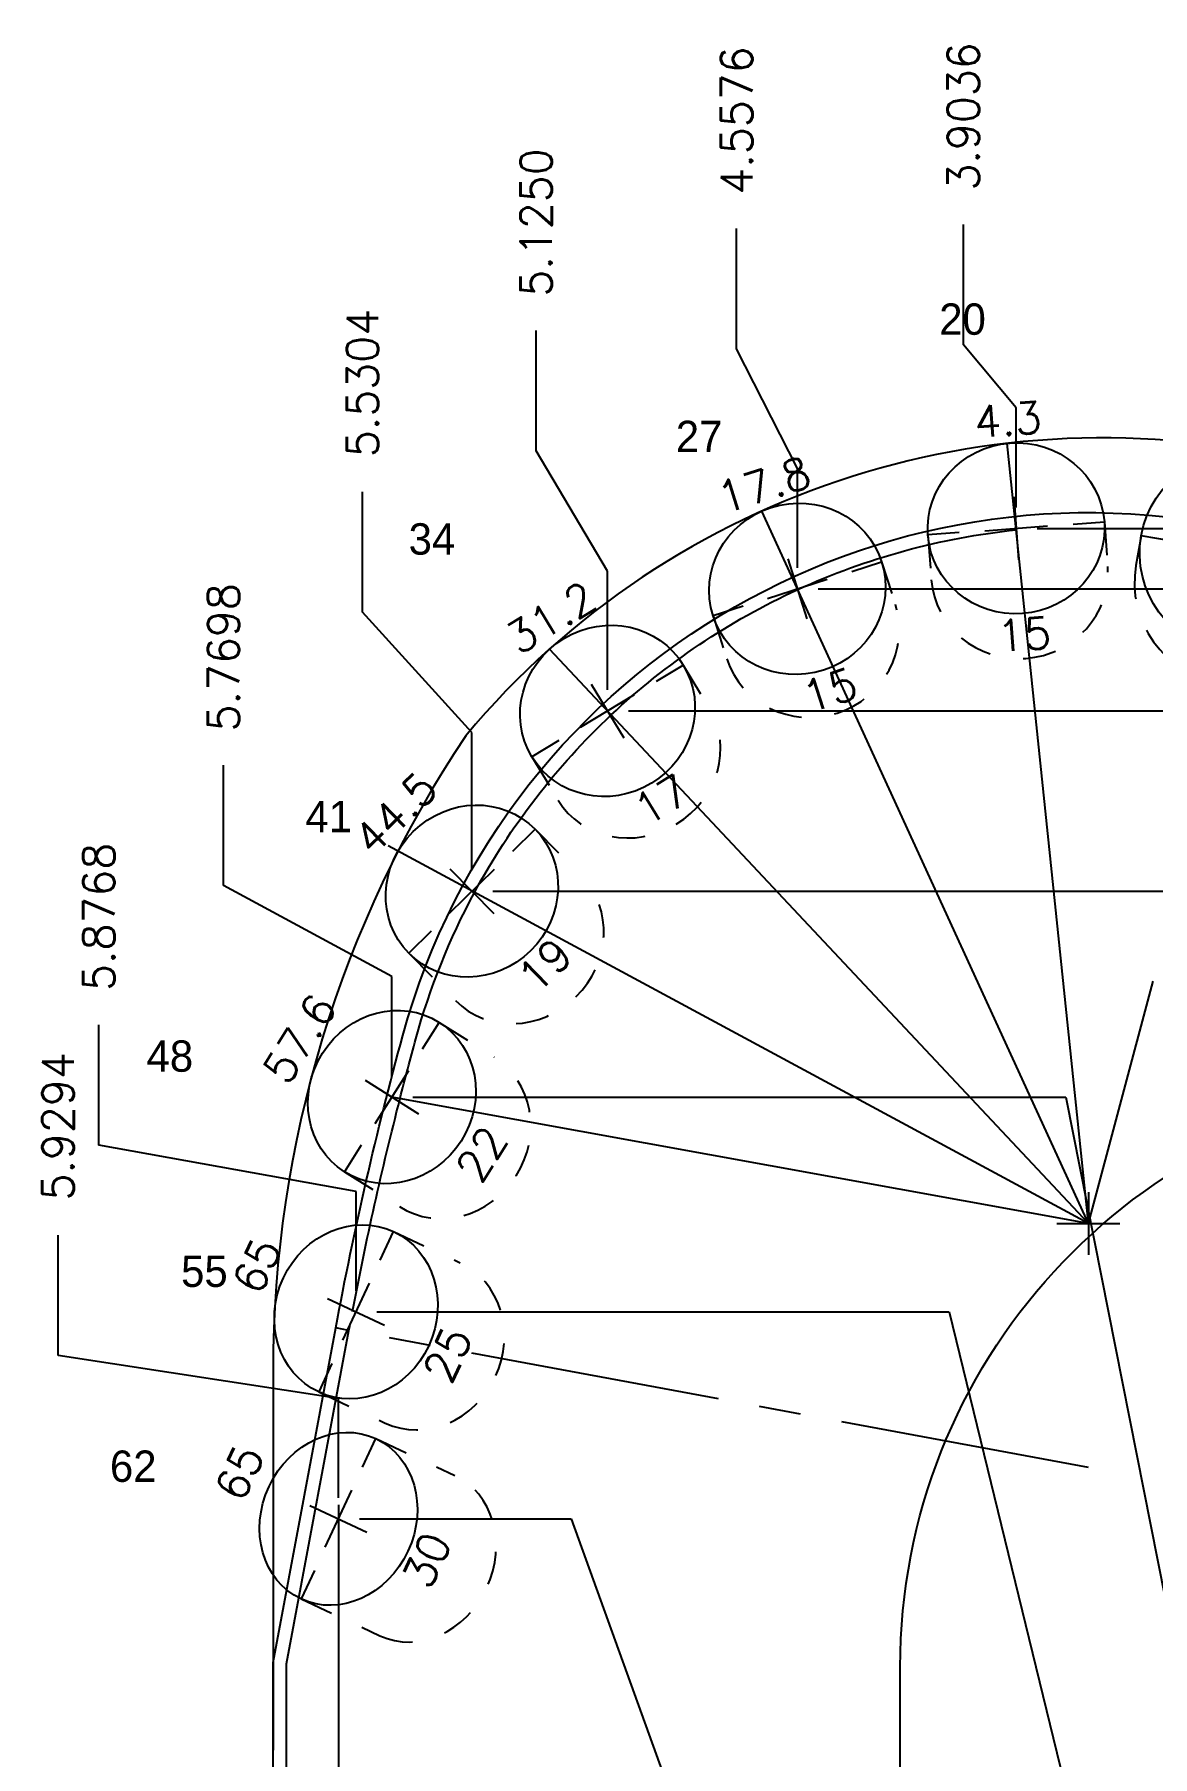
# Model space of a CAD drawing. Extents: x 34 to 150, y -20 to 22.
# Drawn here: x 91.25 to 94.59, y -4.23 to 0.92 of the extents above; entities that cross this region are included whole.
import ezdxf
from ezdxf.enums import TextEntityAlignment as Align

# ---------------------------------------------------------------- set-up
doc = ezdxf.new("R2010")
doc.units = 0
doc.header["$MEASUREMENT"] = 0
doc.header["$PDMODE"] = 35
doc.linetypes.add('CENTER2', pattern=[1.125, 0.75, -0.125, 0.125, -0.125])
doc.linetypes.add('HIDDEN2', pattern=[0.1875, 0.125, -0.0625])
doc.layers.get('0').update_dxf_attribs({"linetype": 'CONTINUOUS'})
doc.layers.get('Defpoints').update_dxf_attribs({"color": 10, "linetype": 'CONTINUOUS'})
for name, color, linetype in [('Blade1', 40, 'CONTINUOUS'), ('CDG-37977R1', 7, 'CONTINUOUS'), ('CLine', 5, 'CENTER2'), ('Dims', 4, 'CONTINUOUS'), ('TEXT', 3, 'CONTINUOUS')]:
    doc.layers.add(name, color=color, linetype=linetype)
doc.styles.add('RomanS', font='romans')
doc.dimstyles.get("Standard").update_dxf_attribs({"dimtxt": 0.094, "dimasz": 0.18, "dimexe": 0.0625, "dimexo": 0.0625, "dimgap": 0.09, "dimtad": 0, "dimtih": 1, "dimtoh": 1, "dimdec": 4, "dimzin": 4, "dimdsep": 46, "dimtxsty": 'RomanS', "dimcen": 0.09, "dimazin": 1, "dimtfac": 1, "dimtdec": 4, "dimtofl": 0, "dimtmove": 0, "dimatfit": 1, "dimfxl": 1, "dimtfill": 1, "dimtolj": 1, "dimtzin": 0, "dimarcsym": 0})

# ---------------------------------------------------------------- blocks, each defined once
blk = doc.blocks.new('CMark')
at = {"layer": 'CLine'}
for p, q in [((0, 0.09400000077063808), (0, -0.09400000077063453)), ((-0.09400000077063808, 0), (0.09400000077063453, 0))]:
    blk.add_line(p, q, dxfattribs=at)
blk = doc.blocks.new('1613@12.5')
for p, q in [((-0.1704805832052265, 1.188697754575482e-15), (-0.3125, -6.068692421711381e-16)), ((0.1707499999999965, -6.242535149017196e-15), (0.3125, -8.034695879804019e-15))]:
    blk.add_line(p, q)
at = {"color": 8, "linetype": 'HIDDEN2', "ltscale": 0.5}
blk.add_line((-0.3125, -3.413935800722356e-15), (-0.3125, -0.09041409654656227), dxfattribs=at)
at = {"color": 8, "linetype": 'HIDDEN2', "ltscale": 0.5, "flags": 128}
blk.add_lwpolyline([(0.3125, 0.02208590345342894), (0.3125, -0.09041409654657107)], dxfattribs=at)
blk.add_ellipse((0, -3.713913318816395e-15), major_axis=(-0.3125, 4.387893807675384e-15), ratio=0.97632, start_param=3.141592653589793, end_param=9.42477796076938)
at = {"color": 8, "linetype": 'HIDDEN2', "ltscale": 0.5}
blk.add_ellipse((0, -0.09041409654656665), major_axis=(-0.3125, 4.387893807675384e-15), ratio=0.97632, start_param=0, end_param=3.141592653589793, dxfattribs=at)
blk.add_blockref('CMark', (0, -1.77635683940025e-15))
at = {"style": 'RomanS'}
blk.add_text('12.5', height=0.094, dxfattribs=at).set_placement((-3.126551033623947e-12, -0.3550308750515732), align=Align.MIDDLE_CENTER)
blk.add_attdef('ANG', text='', height=0.094, dxfattribs=at).set_placement((5.756464916443042e-15, 0.2975051544969685), align=Align.BOTTOM_CENTER)
blk = doc.blocks.new('1313@15')
for p, q in [((-0.1704805832052265, 1.188697754575482e-15), (-0.2645000000000036, 0)), ((0.1707499999999965, -6.242535149017196e-15), (0.2644999999999965, -7.42782663763279e-15))]:
    blk.add_line(p, q)
at = {"color": 8, "linetype": 'HIDDEN2', "ltscale": 0.5}
blk.add_line((-0.2644999999999965, 8.993014319519535e-29), (-0.2644999999999965, -0.1345859034533108), dxfattribs=at)
at = {"color": 8, "linetype": 'HIDDEN2', "ltscale": 0.5, "flags": 128}
blk.add_lwpolyline([(0.2644999999999965, -7.42782663763279e-15), (0.2644999999999965, -0.1345859034533182)], dxfattribs=at)
blk.add_ellipse((0, -3.713913318816395e-15), major_axis=(0.2644999999999965, -3.713913318816395e-15), ratio=0.9659258262890952)
at = {"color": 8, "linetype": 'HIDDEN2', "ltscale": 0.5}
blk.add_ellipse((0, -0.1345859034533145), major_axis=(0.2644999999999965, -3.713913318816395e-15), ratio=0.9659258262890952, start_param=3.141592653589793, end_param=6.283185307179586, dxfattribs=at)
blk.add_blockref('CMark', (0, -1.77635683940025e-15))
at = {"style": 'RomanS'}
blk.add_text('15', height=0.094, dxfattribs=at).set_placement((-2.646286937976472e-12, -0.317987381053466), align=Align.MIDDLE_CENTER)
blk.add_attdef('ANG', text='', height=0.094, dxfattribs=at).set_placement((5.756464916443042e-15, 0.251140714835156), align=Align.BOTTOM_CENTER)
blk = doc.blocks.new('1313@17')
for p, q in [((-0.1704805832052265, 1.188697754575482e-15), (-0.2645000000000036, 0)), ((0.1707499999999965, -6.242535149017196e-15), (0.2644999999999965, -7.42782663763279e-15))]:
    blk.add_line(p, q)
at = {"color": 8, "linetype": 'HIDDEN2', "ltscale": 0.5}
blk.add_line((-0.2644999999999965, 8.993014319519535e-29), (-0.2644999999999965, -0.1519953848298591), dxfattribs=at)
at = {"color": 8, "linetype": 'HIDDEN2', "ltscale": 0.5, "flags": 128}
blk.add_lwpolyline([(0.2644999999999965, -7.42782663763279e-15), (0.2644999999999965, -0.1519953848298602)], dxfattribs=at)
blk.add_ellipse((0, -3.713913318816395e-15), major_axis=(0.2644999999999965, -3.713913318816395e-15), ratio=0.956304755963062)
at = {"color": 8, "linetype": 'HIDDEN2', "ltscale": 0.5}
blk.add_ellipse((0, -0.1519953848298597), major_axis=(0.2644999999999965, -3.713913318816395e-15), ratio=0.9238795325112817, start_param=3.141592653589793, end_param=6.283185307179586, dxfattribs=at)
blk.add_blockref('CMark', (0, -1.77635683940025e-15))
at = {"style": 'RomanS'}
blk.add_text('17', height=0.094, dxfattribs=at).set_placement((-3.53852319701827e-15, -0.3110486981978802), align=Align.MIDDLE_CENTER)
blk.add_attdef('ANG', text='', height=0.094, dxfattribs=at).set_placement((5.756464916443042e-15, 0.251140714835156), align=Align.BOTTOM_CENTER)
blk = doc.blocks.new('1313@19')
for p, q in [((-0.1704805832052265, 1.188697754575482e-15), (-0.2645000000000036, 0)), ((0.1707499999999965, -6.242535149017196e-15), (0.2644999999999965, -7.42782663763279e-15))]:
    blk.add_line(p, q)
at = {"color": 8, "linetype": 'HIDDEN2', "ltscale": 0.5}
blk.add_line((-0.2644999999999965, 8.993014319519535e-29), (-0.2644999999999965, -0.1989953848298591), dxfattribs=at)
at = {"color": 8, "linetype": 'HIDDEN2', "ltscale": 0.5, "flags": 128}
blk.add_lwpolyline([(0.2644999999999965, -7.42782663763279e-15), (0.2644999999999965, -0.1989953848298602)], dxfattribs=at)
blk.add_ellipse((0, -3.713913318816395e-15), major_axis=(0.2644999999999965, -3.713913318816395e-15), ratio=0.9455185952201995)
at = {"color": 8, "linetype": 'HIDDEN2', "ltscale": 0.5}
blk.add_ellipse((0, -0.1989953848298597), major_axis=(0.2644999999999965, -3.713913318816395e-15), ratio=0.9238795325112817, start_param=3.141592653589793, end_param=6.283185307179586, dxfattribs=at)
blk.add_blockref('CMark', (0, -1.77635683940025e-15))
at = {"style": 'RomanS'}
blk.add_text('19', height=0.094, dxfattribs=at).set_placement((-3.53852319701827e-15, -0.3110486981978802), align=Align.MIDDLE_CENTER)
blk.add_attdef('ANG', text='', height=0.094, dxfattribs=at).set_placement((5.756464916443042e-15, 0.251140714835156), align=Align.BOTTOM_CENTER)
blk = doc.blocks.new('1313@22')
for p, q in [((-0.1704805832052265, 1.188697754575482e-15), (-0.2645000000000036, 0)), ((0.1707499999999965, -6.242535149017196e-15), (0.2644999999999965, -7.42782663763279e-15))]:
    blk.add_line(p, q)
at = {"color": 8, "linetype": 'HIDDEN2', "ltscale": 0.5}
blk.add_line((-0.2644999999999965, 8.993014319519535e-29), (-0.2644999999999965, -0.1947954286), dxfattribs=at)
at = {"color": 8, "linetype": 'HIDDEN2', "ltscale": 0.5, "flags": 128}
blk.add_lwpolyline([(0.2644999999999965, -7.42782663763279e-15), (0.2644999999999965, -0.1947954286000074)], dxfattribs=at)
blk.add_ellipse((0, -3.713913318816395e-15), major_axis=(0.2644999999999965, -3.713913318816395e-15), ratio=0.9271838544423562)
at = {"color": 8, "linetype": 'HIDDEN2', "ltscale": 0.5}
blk.add_ellipse((0, -0.1947954286000037), major_axis=(0.2644999999999965, -3.713913318816395e-15), ratio=0.9271838544423562, start_param=3.141592653589793, end_param=6.283185307179586, dxfattribs=at)
blk.add_blockref('CMark', (0, -1.77635683940025e-15))
at = {"style": 'RomanS'}
blk.add_text('22', height=0.094, dxfattribs=at).set_placement((-2.646286937976472e-12, -0.317987381053466), align=Align.MIDDLE_CENTER)
blk.add_attdef('ANG', text='', height=0.094, dxfattribs=at).set_placement((5.756464916443042e-15, 0.251140714835156), align=Align.BOTTOM_CENTER)
blk = doc.blocks.new('1313@25')
for p, q in [((-0.1704805832052265, 1.188697754575482e-15), (-0.2645000000000036, 0)), ((0.1707499999999965, -6.242535149017196e-15), (0.2644999999999965, -7.42782663763279e-15))]:
    blk.add_line(p, q)
at = {"color": 8, "linetype": 'HIDDEN2', "ltscale": 0.5}
blk.add_line((-0.2644999999999965, 8.993014319519535e-29), (-0.2644999999999965, -0.219761496105167), dxfattribs=at)
at = {"color": 8, "linetype": 'HIDDEN2', "ltscale": 0.5, "flags": 128}
blk.add_lwpolyline([(0.2644999999999965, -7.42782663763279e-15), (0.2644999999999965, -0.2197614961051684)], dxfattribs=at)
blk.add_ellipse((0, -3.713913318816395e-15), major_axis=(0.2644999999999965, -3.713913318816395e-15), ratio=0.9063077870366758)
at = {"color": 8, "linetype": 'HIDDEN2', "ltscale": 0.5}
blk.add_ellipse((0, -0.2197614961051677), major_axis=(0.2644999999999965, -3.713913318816395e-15), ratio=0.9063077870366758, start_param=3.141592653589793, end_param=6.283185307179586, dxfattribs=at)
blk.add_blockref('CMark', (0, -1.77635683940025e-15))
at = {"style": 'RomanS'}
blk.add_text('25', height=0.094, dxfattribs=at).set_placement((-3.414534818310426e-15, -0.3022184096712013), align=Align.MIDDLE_CENTER)
blk.add_attdef('ANG', text='', height=0.094, dxfattribs=at).set_placement((5.756464916443042e-15, 0.251140714835156), align=Align.BOTTOM_CENTER)
blk = doc.blocks.new('1313@30')
for p, q in [((-0.1704805832052265, 1.188697754575482e-15), (-0.2645000000000036, 0)), ((0.1707499999999965, -6.242535149017196e-15), (0.2644999999999965, -7.42782663763279e-15))]:
    blk.add_line(p, q)
at = {"color": 8, "linetype": 'HIDDEN2', "ltscale": 0.5}
blk.add_line((-0.2644999999999965, 8.993014319519535e-29), (-0.2644999999999965, -0.2600000000000032), dxfattribs=at)
at = {"color": 8, "linetype": 'HIDDEN2', "ltscale": 0.5, "flags": 128}
blk.add_lwpolyline([(0.2644999999999965, -7.42782663763279e-15), (0.2644999999999965, -0.2600000000000051)], dxfattribs=at)
blk.add_ellipse((0, -3.713913318816395e-15), major_axis=(0.2644999999999965, -3.713913318816395e-15), ratio=0.866025403784464)
at = {"color": 8, "linetype": 'HIDDEN2', "ltscale": 0.5}
blk.add_ellipse((0, -0.2600000000000041), major_axis=(0.2644999999999965, -3.713913318816395e-15), ratio=0.866025403784464, start_param=3.141592653589793, end_param=6.283185307179586, dxfattribs=at)
blk.add_blockref('CMark', (0, -1.77635683940025e-15))
at = {"style": 'RomanS'}
blk.add_text('30', height=0.094, dxfattribs=at).set_placement((-3.26492953863637e-15, -0.2915637193009915), align=Align.MIDDLE_CENTER)
blk.add_attdef('ANG', text='', height=0.094, dxfattribs=at).set_placement((5.756464916443042e-15, 0.251140714835156), align=Align.BOTTOM_CENTER)
blk = doc.blocks.new('*D390')
at = {"layer": 'Defpoints', "color": 0, "transparency": 16777216}
for p in [(94.02497186745708, 0.3547339194315242), (98.08620043843763, -0.5074994134248314), (94.18264635929465, -0.554127434042222)]:
    blk.add_point(p, dxfattribs=at)
at = {"layer": 'Dims', "color": 0, "lineweight": -2, "transparency": 16777216}
for p, q in [((94.02497186745708, -0.005266080568475778), (94.02497186745708, 0.3547339194315242)), ((94.18264635929465, -0.194127434042222), (94.02497186745708, -0.005266080568475778)), ((94.18264635929465, -0.491627434042222), (94.18264635929465, -0.194127434042222))]:
    blk.add_line(p, q, dxfattribs=at)
at = {"layer": 'Dims', "color": 0, "transparency": 16777216, "insert": (94.02497186745708, 0.677495824193444), "char_height": 0.094, "attachment_point": 5, "rotation": 90, "style": 'RomanS', "bg_fill": 3, "box_fill_scale": 1.25, "bg_fill_color": 256, "bg_fill_true_color": 13158600, "bg_fill_transparency": 0}
blk.add_mtext('\\A1;3.9036', dxfattribs=at)
blk = doc.blocks.new('*D391')
at = {"layer": 'Defpoints', "color": 0, "transparency": 16777216}
for p in [(93.34708639243732, 0.3425271660903064), (98.08620043843763, -0.5074994134248314), (93.52860329167027, -0.7350021072216606)]:
    blk.add_point(p, dxfattribs=at)
at = {"layer": 'Dims', "color": 0, "lineweight": -2, "transparency": 16777216}
for p, q in [((93.34708639243732, -0.01747283390969358), (93.34708639243732, 0.3425271660903064)), ((93.52860329167027, -0.3750021072216606), (93.34708639243732, -0.01747283390969358)), ((93.52860329167027, -0.6725021072216606), (93.52860329167027, -0.3750021072216606))]:
    blk.add_line(p, q, dxfattribs=at)
at = {"layer": 'Dims', "color": 0, "transparency": 16777216, "insert": (93.34708639243732, 0.6652890708522261), "char_height": 0.094, "attachment_point": 5, "rotation": 90, "style": 'RomanS', "bg_fill": 3, "box_fill_scale": 1.25, "bg_fill_color": 256, "bg_fill_true_color": 13158600, "bg_fill_transparency": 0}
blk.add_mtext('\\A1;4.5576', dxfattribs=at)
blk = doc.blocks.new('*D392')
at = {"layer": 'Defpoints', "color": 0, "transparency": 16777216}
for p in [(92.74763534572381, 0.03760273708833495), (98.08620043843763, -0.5074994134248314), (92.96121313386675, -1.099935340331918)]:
    blk.add_point(p, dxfattribs=at)
at = {"layer": 'Dims', "color": 0, "lineweight": -2, "transparency": 16777216}
for p, q in [((92.74763534572381, -0.322397262911665), (92.74763534572381, 0.03760273708833495)), ((92.96121313386675, -0.682397262911665), (92.74763534572381, -0.322397262911665)), ((92.96121313386675, -1.037435340331918), (92.96121313386675, -0.682397262911665))]:
    blk.add_line(p, q, dxfattribs=at)
at = {"layer": 'Dims', "color": 0, "transparency": 16777216, "insert": (92.74763534572381, 0.3603646418502546), "char_height": 0.094, "attachment_point": 5, "rotation": 90, "style": 'RomanS', "bg_fill": 3, "box_fill_scale": 1.25, "bg_fill_color": 256, "bg_fill_true_color": 13158600, "bg_fill_transparency": 0}
blk.add_mtext('\\A1;5.1250', dxfattribs=at)
blk = doc.blocks.new('*D393')
at = {"layer": 'Defpoints', "color": 0, "transparency": 16777216}
for p in [(92.22853371046094, -0.4445634532646494), (98.08620043843763, -0.5074994134248314), (92.55579701546941, -1.638807123698143)]:
    blk.add_point(p, dxfattribs=at)
at = {"layer": 'Dims', "color": 0, "lineweight": -2, "transparency": 16777216}
for p, q in [((92.22853371046094, -0.8045634532646493), (92.22853371046094, -0.4445634532646494)), ((92.55579701546941, -1.16456345326465), (92.22853371046094, -0.8045634532646493)), ((92.55579701546941, -1.576307123698143), (92.55579701546941, -1.16456345326465))]:
    blk.add_line(p, q, dxfattribs=at)
at = {"layer": 'Dims', "color": 0, "transparency": 16777216, "insert": (92.22853371046094, -0.1195634532646346), "char_height": 0.094, "attachment_point": 5, "rotation": 90, "style": 'RomanS', "bg_fill": 3, "box_fill_scale": 1.25, "bg_fill_color": 256, "bg_fill_true_color": 13158600, "bg_fill_transparency": 0}
blk.add_mtext('\\A1;5.5304', dxfattribs=at)
blk = doc.blocks.new('*D394')
at = {"layer": 'Defpoints', "color": 0, "transparency": 16777216}
for p in [(98.08620043843763, -0.5074994134248314), (91.81325240225064, -1.262415045709432), (92.31644706047713, -2.254499767630328)]:
    blk.add_point(p, dxfattribs=at)
at = {"layer": 'Dims', "color": 0, "lineweight": -2, "transparency": 16777216}
for p, q in [((91.81325240225064, -1.622415045709432), (91.81325240225064, -1.262415045709432)), ((92.31644706047713, -1.894499767630328), (91.81325240225064, -1.622415045709432)), ((92.31644706047713, -2.191999767630328), (92.31644706047713, -1.894499767630328))]:
    blk.add_line(p, q, dxfattribs=at)
at = {"layer": 'Dims', "color": 0, "transparency": 16777216, "insert": (91.81325240225064, -0.9396531409475121), "char_height": 0.094, "attachment_point": 5, "rotation": 90, "style": 'RomanS', "bg_fill": 3, "box_fill_scale": 1.25, "bg_fill_color": 256, "bg_fill_true_color": 13158600, "bg_fill_transparency": 0}
blk.add_mtext('\\A1;5.7698', dxfattribs=at)
blk = doc.blocks.new('*D395')
at = {"layer": 'Defpoints', "color": 0, "transparency": 16777216}
for p in [(98.08620043843763, -0.5074994134248314), (91.44056386942302, -2.038505572516257), (92.20938596122473, -2.896619021923001)]:
    blk.add_point(p, dxfattribs=at)
at = {"layer": 'Dims', "color": 0, "lineweight": -2, "transparency": 16777216}
for p, q in [((91.44056386942302, -2.398505572516257), (91.44056386942302, -2.038505572516257)), ((92.20938596122473, -2.536619021923002), (91.44056386942302, -2.398505572516257)), ((92.20938596122473, -2.834119021923001), (92.20938596122473, -2.536619021923002))]:
    blk.add_line(p, q, dxfattribs=at)
at = {"layer": 'Dims', "color": 0, "transparency": 16777216, "insert": (91.44056386942302, -1.715743667754338), "char_height": 0.094, "attachment_point": 5, "rotation": 90, "style": 'RomanS', "bg_fill": 3, "box_fill_scale": 1.25, "bg_fill_color": 256, "bg_fill_true_color": 13158600, "bg_fill_transparency": 0}
blk.add_mtext('\\A1;5.8768', dxfattribs=at)
blk = doc.blocks.new('*D396')
at = {"layer": 'Defpoints', "color": 0, "transparency": 16777216}
for p in [(98.08620043843763, -0.5074994134248314), (91.31842210251071, -2.667152677047184), (92.15680043843764, -3.515523115740493)]:
    blk.add_point(p, dxfattribs=at)
at = {"layer": 'Dims', "color": 0, "lineweight": -2, "transparency": 16777216}
for p, q in [((91.31842210251071, -3.027152677047184), (91.31842210251071, -2.667152677047184)), ((92.15680043843764, -3.155523115740493), (91.31842210251071, -3.027152677047184)), ((92.15680043843764, -3.453023115740493), (92.15680043843764, -3.155523115740493))]:
    blk.add_line(p, q, dxfattribs=at)
at = {"layer": 'Dims', "color": 0, "transparency": 16777216, "insert": (91.31842210251071, -2.342152677047169), "char_height": 0.094, "attachment_point": 5, "rotation": 90, "style": 'RomanS', "bg_fill": 3, "box_fill_scale": 1.25, "bg_fill_color": 256, "bg_fill_true_color": 13158600, "bg_fill_transparency": 0}
blk.add_mtext('\\A1;5.9294', dxfattribs=at)
blk = doc.blocks.new('*D401')
at = {"layer": 'Defpoints', "color": 0, "transparency": 16777216}
for p in [(98.08620043843763, -0.5074994134248314), (94.18264635929465, -0.554127434042222), (96.66912384314068, -2.996218506504547)]:
    blk.add_point(p, dxfattribs=at)
at = {"layer": 'Dims', "color": 0, "lineweight": -2, "transparency": 16777216}
for p, q in [((94.24514635929465, -0.554127434042222), (95.94912384314068, -0.554127434042222)), ((95.94912384314068, -0.554127434042222), (96.30912384314068, -2.996218506504547)), ((96.30912384314068, -2.996218506504547), (96.66912384314068, -2.996218506504547))]:
    blk.add_line(p, q, dxfattribs=at)
at = {"layer": 'Dims', "color": 0, "transparency": 16777216, "insert": (96.94488574790259, -2.996218506504547), "char_height": 0.094, "attachment_point": 5, "style": 'RomanS', "bg_fill": 3, "box_fill_scale": 1.25, "bg_fill_color": 256, "bg_fill_true_color": 13158600, "bg_fill_transparency": 0}
blk.add_mtext('\\A1;.0466', dxfattribs=at)
blk = doc.blocks.new('*D402')
at = {"layer": 'Defpoints', "color": 0, "transparency": 16777216}
for p in [(98.08620043843763, -0.5074994134248314), (93.52860329167027, -0.7350021072216606), (96.186664818639, -3.228146568154315)]:
    blk.add_point(p, dxfattribs=at)
at = {"layer": 'Dims', "color": 0, "lineweight": -2, "transparency": 16777216}
for p, q in [((93.59110329167027, -0.7350021072216606), (95.466664818639, -0.7350021072216606)), ((95.466664818639, -0.7350021072216606), (95.826664818639, -3.228146568154315)), ((95.826664818639, -3.228146568154315), (96.186664818639, -3.228146568154315))]:
    blk.add_line(p, q, dxfattribs=at)
at = {"layer": 'Dims', "color": 0, "transparency": 16777216, "insert": (96.46242672340091, -3.228146568154315), "char_height": 0.094, "attachment_point": 5, "style": 'RomanS', "bg_fill": 3, "box_fill_scale": 1.25, "bg_fill_color": 256, "bg_fill_true_color": 13158600, "bg_fill_transparency": 0}
blk.add_mtext('\\A1;.2275', dxfattribs=at)
blk = doc.blocks.new('*D403')
at = {"layer": 'Defpoints', "color": 0, "transparency": 16777216}
for p in [(98.08620043843763, -0.5074994134248314), (92.96121313386675, -1.099935340331918), (95.78359771401577, -3.533315149851447)]:
    blk.add_point(p, dxfattribs=at)
at = {"layer": 'Dims', "color": 0, "lineweight": -2, "transparency": 16777216}
for p, q in [((93.02371313386675, -1.099935340331918), (95.06359771401577, -1.099935340331918)), ((95.06359771401577, -1.099935340331918), (95.42359771401577, -3.533315149851447)), ((95.42359771401577, -3.533315149851447), (95.78359771401577, -3.533315149851447))]:
    blk.add_line(p, q, dxfattribs=at)
at = {"layer": 'Dims', "color": 0, "transparency": 16777216, "insert": (96.06159771401578, -3.533315149851447), "char_height": 0.094, "attachment_point": 5, "style": 'RomanS', "bg_fill": 3, "box_fill_scale": 1.25, "bg_fill_color": 256, "bg_fill_true_color": 13158600, "bg_fill_transparency": 0}
blk.add_mtext('\\A1;.5924', dxfattribs=at)
blk = doc.blocks.new('*D404')
at = {"layer": 'Defpoints', "color": 0, "transparency": 16777216}
for p in [(98.08620043843763, -0.5074994134248314), (92.55579701546941, -1.638807123698143), (95.4171729511954, -3.795760031895881)]:
    blk.add_point(p, dxfattribs=at)
at = {"layer": 'Dims', "color": 0, "lineweight": -2, "transparency": 16777216}
for p, q in [((92.61829701546941, -1.638807123698143), (94.6971729511954, -1.638807123698143)), ((94.6971729511954, -1.638807123698143), (95.0571729511954, -3.795760031895881)), ((95.0571729511954, -3.795760031895881), (95.4171729511954, -3.795760031895881))]:
    blk.add_line(p, q, dxfattribs=at)
at = {"layer": 'Dims', "color": 0, "transparency": 16777216, "insert": (95.73322057024302, -3.795760031895881), "char_height": 0.094, "attachment_point": 5, "style": 'RomanS', "bg_fill": 3, "box_fill_scale": 1.25, "bg_fill_color": 256, "bg_fill_true_color": 13158600, "bg_fill_transparency": 0}
blk.add_mtext('\\A1;1.1313', dxfattribs=at)
blk = doc.blocks.new('*D405')
at = {"layer": 'Defpoints', "color": 0, "transparency": 16777216}
for p in [(98.08620043843763, -0.5074994134248314), (92.31644706047713, -2.254499767630328), (95.05074845733336, -4.070411667281562)]:
    blk.add_point(p, dxfattribs=at)
at = {"layer": 'Dims', "color": 0, "lineweight": -2, "transparency": 16777216}
for p, q in [((92.37894706047713, -2.254499767630328), (94.33074845733336, -2.254499767630328)), ((94.33074845733336, -2.254499767630328), (94.69074845733336, -4.070411667281562)), ((94.69074845733336, -4.070411667281562), (95.05074845733336, -4.070411667281562))]:
    blk.add_line(p, q, dxfattribs=at)
at = {"layer": 'Dims', "color": 0, "transparency": 16777216, "insert": (95.36679607638098, -4.070411667281562), "char_height": 0.094, "attachment_point": 5, "style": 'RomanS', "bg_fill": 3, "box_fill_scale": 1.25, "bg_fill_color": 256, "bg_fill_true_color": 13158600, "bg_fill_transparency": 0}
blk.add_mtext('\\A1;1.7470', dxfattribs=at)
blk = doc.blocks.new('*D406')
at = {"layer": 'Defpoints', "color": 0, "transparency": 16777216}
for p in [(98.08620043843763, -0.5074994134248314), (92.20938596122473, -2.896619021923001), (94.70213868588107, -4.370983403984965)]:
    blk.add_point(p, dxfattribs=at)
at = {"layer": 'Dims', "color": 0, "lineweight": -2, "transparency": 16777216}
for p, q in [((92.27188596122473, -2.896619021923001), (93.98213868588107, -2.896619021923001)), ((93.98213868588107, -2.896619021923001), (94.34213868588107, -4.370983403984965)), ((94.34213868588107, -4.370983403984965), (94.70213868588107, -4.370983403984965))]:
    blk.add_line(p, q, dxfattribs=at)
at = {"layer": 'Dims', "color": 0, "transparency": 16777216, "insert": (95.0114720192144, -4.370983403984965), "char_height": 0.094, "attachment_point": 5, "style": 'RomanS', "bg_fill": 3, "box_fill_scale": 1.25, "bg_fill_color": 256, "bg_fill_true_color": 13158600, "bg_fill_transparency": 0}
blk.add_mtext('\\A1;2.3891', dxfattribs=at)
blk = doc.blocks.new('*D407')
at = {"layer": 'Defpoints', "color": 0, "transparency": 16777216}
for p in [(98.08620043843763, -0.5074994134248314), (92.15680043843764, -3.515523115740493), (93.57232929188982, -4.511360878533893)]:
    blk.add_point(p, dxfattribs=at)
at = {"layer": 'Dims', "color": 0, "lineweight": -2, "transparency": 16777216}
for p, q in [((92.21930043843764, -3.515523115740493), (92.85232929188982, -3.515523115740493)), ((92.85232929188982, -3.515523115740493), (93.21232929188982, -4.511360878533893)), ((93.21232929188982, -4.511360878533893), (93.57232929188982, -4.511360878533893))]:
    blk.add_line(p, q, dxfattribs=at)
at = {"layer": 'Dims', "color": 0, "transparency": 16777216, "insert": (93.89509119665172, -4.511360878533893), "char_height": 0.094, "attachment_point": 5, "style": 'RomanS', "bg_fill": 3, "box_fill_scale": 1.25, "bg_fill_color": 256, "bg_fill_true_color": 13158600, "bg_fill_transparency": 0}
blk.add_mtext('\\A1;3.0080', dxfattribs=at)

msp = doc.modelspace()

# ---------------------------------------------------------------- linework, layer by layer
at = {"linetype": 'ByBlock', "flags": 128}
msp.add_lwpolyline([(93.83620043843763, -8.822875446482682), (93.83620043843763, -3.958506551658843, -0.3888787318529889), (95.43367788862923, -2.215165829998284), (98.08620043843763, -1.983100177143172)], format="xyb", dxfattribs=at)
at = {"layer": 'Blade1'}
for q in [(94.15628832979809, -0.2999957245512519), (93.422061177867, -0.5026563574510874), (92.78785106521468, -0.9151069406595127), (92.30509715001655, -1.503629924377101), (92.31644706047713, -2.254499767630328)]:
    msp.add_line((94.39870043843763, -2.632499413424831), q, dxfattribs=at)
at = {"layer": 'CDG-37977R1', "color": 7, "linetype": 'Continuous', "flags": 128}
for points in [[(98.08620043843763, -9.882499413424837), (94.51921314032984, -9.88249941342483), (94.08620043843763, -9.63249941342483), (94.08620043843763, -9.44499941342483), (94.20204752534971, -9.32915232651275, 0.1989123673796633), (94.21120043843763, -9.30705523960067), (94.21120043843763, -9.208014110984736, 0.1999129995639761), (94.20196230013437, -9.18583212629799), (91.96120043843763, -6.962255611771935), (91.96120043843763, -3.944999413424831), (92.14870043843763, -2.944999413424831, -0.02112914431373191), (92.34945932461422, -2.070150893896368, -0.4124498031470362), (94.94869090928049, -0.5799070325605626), (98.08620043843763, -1.420600177143172)], [(93.52963623212969, -0.7372547312493509, -0.08177785258404693), (94.18317169443782, -0.558669053797999)], [(92.97230906483114, -1.111765166654187, -0.0810407319223349), (93.52963623212969, -0.7372547312493509)], [(92.56348369960952, -1.642951778631449, -0.08089726197239865), (92.97230906483115, -1.111765166654195)], [(92.34080072233854, -2.258920783657899, -0.004353846422995938), (92.38803327499207, -2.080736277793378, -0.05673278925683446), (92.56348369960952, -1.642951778631449)], [(92.19861997919577, -2.896022890232381, -0.0154211069380786), (92.34080072233854, -2.258920783657892)], [(98.08620043843763, -9.842499413424838), (94.52993110802709, -9.84249941342483), (94.12620043843764, -9.60940540265725), (94.12620043843764, -9.461567955919742), (94.23033179659717, -9.357436597760211, 0.1989123673796328), (94.25120043843762, -9.307055239600663), (94.25120043843764, -9.208014110984736, 0.199912999564005), (94.23013748310619, -9.157439185898939), (92.00120043843764, -6.945596798895272), (92.00120043843764, -3.948717021372801), (92.1880228038792, -2.952331072351122, -0.0003959141689566631), (92.19109161786382, -2.935851367866633, -0.0003959141689566631)]]:
    msp.add_lwpolyline(points, format="xyb", dxfattribs=at)
at = {"layer": 'CLine', "color": 1}
for p, q in [((94.39870043843763, -2.632499413424831), (94.94869090928049, -0.5799070325605626)), ((94.39870043843763, -3.362155200103878), (92.14870043843763, -2.944999413424831))]:
    msp.add_line(p, q, dxfattribs=at)
at = {"layer": 'CLine', "color": 1, "linetype": 'ByBlock', "flags": 128}
msp.add_lwpolyline([(98.08620043843763, -1.172765334415033), (95.08307167029184, -0.3680794062237567, 0.2921804930929056), (92.53726188988068, -1.174419074406231, 0.1484543714729788), (91.96120043843763, -3.071856651041742), (91.96120043843763, -4.206808175843515)], format="xyb", dxfattribs=at)
at = {"layer": 'TEXT'}
msp.add_line((92.15680043843763, -3.473465567431646), (92.15680043843763, -5.018454380700772), dxfattribs=at)

# ---------------------------------------------------------------- block references
at = {"color": 200, "linetype": 'ByBlock'}
msp.add_blockref('CMark', (94.39870043843763, -2.632499413424831), dxfattribs=at)
at = {"layer": 'Blade1'}
for name, p, rotation, values in [('1313@15', (94.18264635929465, -0.554127434042222), 4.300000000000007, {'ANG': '4.3'}), ('1613@12.5', (94.8643638511173, -0.6303863845182391), 350.0000000000001, {'ANG': '-10'}), ('1313@15', (93.52860329167027, -0.7350021072216606), 17.8, {'ANG': '17.8'}), ('1313@17', (92.96121313386675, -1.099935340331918), 31.2, {'ANG': '31.2'}), ('1313@19', (92.55579701546941, -1.638807123698143), 44.5, {'ANG': '44.5'}), ('1313@22', (92.31644706047713, -2.254499767630328), 57.60000000000001, {'ANG': '57.6'}), ('1313@25', (92.20938596122473, -2.896619021923001), 65, {'ANG': '65'}), ('1313@30', (92.15680043843764, -3.515523115740493), 65, {'ANG': '65'})]:
    msp.add_blockref(name, p, dxfattribs=dict(at, rotation=rotation)).add_auto_attribs(values)

# ---------------------------------------------------------------- next in the draw order: dimensions: what is measured, and where the dimension line sits
at = {"layer": 'Dims'}
dim = msp.add_ordinate_dim(feature_location=(94.18264635929465, -0.554127434042222), offset=(-0.1576744918375681, 0.9088613534737462), dtype=1, origin=(98.08620043843763, -0.5074994134248314), dimstyle='Standard', dxfattribs=at)
dim.commit()
dim.dimension.update_dxf_attribs({"geometry": '*D390', "text_midpoint": (94.02497186745708, 0.677495824193444)})

# ---------------------------------------------------------------- next in the draw order: dimensions: what is measured, and where the dimension line sits
dim = msp.add_ordinate_dim(feature_location=(93.52860329167027, -0.7350021072216606), offset=(-0.18151689923294612, 1.077529273311967), dtype=1, origin=(98.08620043843763, -0.5074994134248314), dimstyle='Standard', dxfattribs=at)
dim.commit()
dim.dimension.update_dxf_attribs({"geometry": '*D391', "text_midpoint": (93.34708639243732, 0.6652890708522261)})

# ---------------------------------------------------------------- next in the draw order: dimensions: what is measured, and where the dimension line sits
dim = msp.add_ordinate_dim(feature_location=(92.96121313386675, -1.099935340331918), offset=(-0.21357778814294193, 1.137538077420253), dtype=1, origin=(98.08620043843763, -0.5074994134248314), dimstyle='Standard', dxfattribs=at)
dim.commit()
dim.dimension.update_dxf_attribs({"geometry": '*D392', "text_midpoint": (92.74763534572381, 0.3603646418502546)})

# ---------------------------------------------------------------- next in the draw order: dimensions: what is measured, and where the dimension line sits
dim = msp.add_ordinate_dim(feature_location=(92.55579701546941, -1.638807123698143), offset=(-0.3272633050084721, 1.1942436704334936), dtype=1, origin=(98.08620043843763, -0.5074994134248314), dimstyle='Standard', dxfattribs=at)
dim.commit()
dim.dimension.update_dxf_attribs({"geometry": '*D393', "text_midpoint": (92.22853371046094, -0.1195634532646346)})

# ---------------------------------------------------------------- next in the draw order: texts
at = {"layer": 'Blade1'}
for s, p in [('20', (93.95276362061404, 0.0246440178463132)), ('27', (93.16525247191393, -0.3262709719726899))]:
    msp.add_text(s, height=0.09375, dxfattribs=at).set_placement(p)

# ---------------------------------------------------------------- next in the draw order: dimensions: what is measured, and where the dimension line sits
at = {"layer": 'Dims'}
dim = msp.add_ordinate_dim(feature_location=(92.31644706047713, -2.254499767630328), offset=(-0.5031946582264908, 0.9920847219208961), dtype=1, origin=(98.08620043843763, -0.5074994134248314), dimstyle='Standard', dxfattribs=at)
dim.commit()
dim.dimension.update_dxf_attribs({"geometry": '*D394', "text_midpoint": (91.81325240225064, -0.9396531409475121)})

# ---------------------------------------------------------------- next in the draw order: dimensions: what is measured, and where the dimension line sits
dim = msp.add_ordinate_dim(feature_location=(92.20938596122473, -2.896619021923001), offset=(-0.7688220918017095, 0.8581134494067442), dtype=1, origin=(98.08620043843763, -0.5074994134248314), dimstyle='Standard', dxfattribs=at)
dim.commit()
dim.dimension.update_dxf_attribs({"geometry": '*D395', "text_midpoint": (91.44056386942302, -1.715743667754338)})

# ---------------------------------------------------------------- next in the draw order: dimensions: what is measured, and where the dimension line sits
dim = msp.add_ordinate_dim(feature_location=(92.15680043843764, -3.515523115740493), offset=(-0.838378335926933, 0.8483704386933093), dtype=1, origin=(98.08620043843763, -0.5074994134248314), dimstyle='Standard', dxfattribs=at)
dim.commit()
dim.dimension.update_dxf_attribs({"geometry": '*D396', "text_midpoint": (91.31842210251071, -2.342152677047169)})

# ---------------------------------------------------------------- next in the draw order: texts
at = {"layer": 'Blade1'}
for s, p in [('48', (91.58295585825041, -2.178790744024937)), ('55', (91.6862767133089, -2.822160290578111)), ('62', (91.47351160027267, -3.405089232240982))]:
    msp.add_text(s, height=0.09375, dxfattribs=at).set_placement(p)

# ---------------------------------------------------------------- next in the draw order: dimensions: what is measured, and where the dimension line sits
at = {"layer": 'Dims'}
dim = msp.add_ordinate_dim(feature_location=(94.18264635929465, -0.554127434042222), offset=(2.4864774838460306, -2.442091072462325), dtype=0, origin=(98.08620043843763, -0.5074994134248314), dimstyle='Standard', dxfattribs=at)
dim.commit()
dim.dimension.update_dxf_attribs({"geometry": '*D401', "text_midpoint": (96.94488574790259, -2.996218506504547)})

# ---------------------------------------------------------------- next in the draw order: dimensions: what is measured, and where the dimension line sits
dim = msp.add_ordinate_dim(feature_location=(93.52860329167027, -0.7350021072216606), offset=(2.658061526968737, -2.4931444609326543), dtype=0, origin=(98.08620043843763, -0.5074994134248314), dimstyle='Standard', dxfattribs=at)
dim.commit()
dim.dimension.update_dxf_attribs({"geometry": '*D402', "text_midpoint": (96.46242672340091, -3.228146568154315)})

# ---------------------------------------------------------------- next in the draw order: dimensions: what is measured, and where the dimension line sits
dim = msp.add_ordinate_dim(feature_location=(92.96121313386675, -1.099935340331918), offset=(2.82238458014902, -2.4333798095195287), dtype=0, origin=(98.08620043843763, -0.5074994134248314), dimstyle='Standard', dxfattribs=at)
dim.commit()
dim.dimension.update_dxf_attribs({"geometry": '*D403', "text_midpoint": (96.06159771401578, -3.533315149851447)})

# ---------------------------------------------------------------- next in the draw order: dimensions: what is measured, and where the dimension line sits
dim = msp.add_ordinate_dim(feature_location=(92.55579701546941, -1.638807123698143), offset=(2.861375935725988, -2.156952908197738), dtype=0, origin=(98.08620043843763, -0.5074994134248314), dimstyle='Standard', dxfattribs=at)
dim.commit()
dim.dimension.update_dxf_attribs({"geometry": '*D404', "text_midpoint": (95.73322057024302, -3.795760031895881)})

# ---------------------------------------------------------------- next in the draw order: dimensions: what is measured, and where the dimension line sits
dim = msp.add_ordinate_dim(feature_location=(92.31644706047713, -2.254499767630328), offset=(2.7343013968562246, -1.8159118996512333), dtype=0, origin=(98.08620043843763, -0.5074994134248314), dimstyle='Standard', dxfattribs=at)
dim.commit()
dim.dimension.update_dxf_attribs({"geometry": '*D405', "text_midpoint": (95.36679607638098, -4.070411667281562)})

# ---------------------------------------------------------------- next in the draw order: dimensions: what is measured, and where the dimension line sits
dim = msp.add_ordinate_dim(feature_location=(92.20938596122473, -2.896619021923001), offset=(2.4927527246563415, -1.4743643820619643), dtype=0, origin=(98.08620043843763, -0.5074994134248314), dimstyle='Standard', dxfattribs=at)
dim.commit()
dim.dimension.update_dxf_attribs({"geometry": '*D406', "text_midpoint": (95.0114720192144, -4.370983403984965)})

# ---------------------------------------------------------------- next in the draw order: dimensions: what is measured, and where the dimension line sits
dim = msp.add_ordinate_dim(feature_location=(92.15680043843764, -3.515523115740493), offset=(1.415528853452173, -0.9958377627933994), dtype=0, origin=(98.08620043843763, -0.5074994134248314), dimstyle='Standard', dxfattribs=at)
dim.commit()
dim.dimension.update_dxf_attribs({"geometry": '*D407', "text_midpoint": (93.89509119665172, -4.511360878533893)})

# ---------------------------------------------------------------- next in the draw order: linework, layer by layer
at = {"layer": 'CDG-37977R1', "color": 7, "linetype": 'Continuous', "flags": 128}
msp.add_lwpolyline([(94.25297102738385, -0.5525984689686325, -5.349953956341752e-06), (94.25301553691436, -0.5525953508623225)], format="xyb", dxfattribs=at)

# ---------------------------------------------------------------- next in the draw order: texts
at = {"layer": 'Blade1'}
for s, p in [('34', (92.36656618773456, -0.63271358943868)), ('41', (92.05786829301204, -1.462656831766722))]:
    msp.add_text(s, height=0.09375, dxfattribs=at).set_placement(p)

doc.saveas('drawing.dxf')
